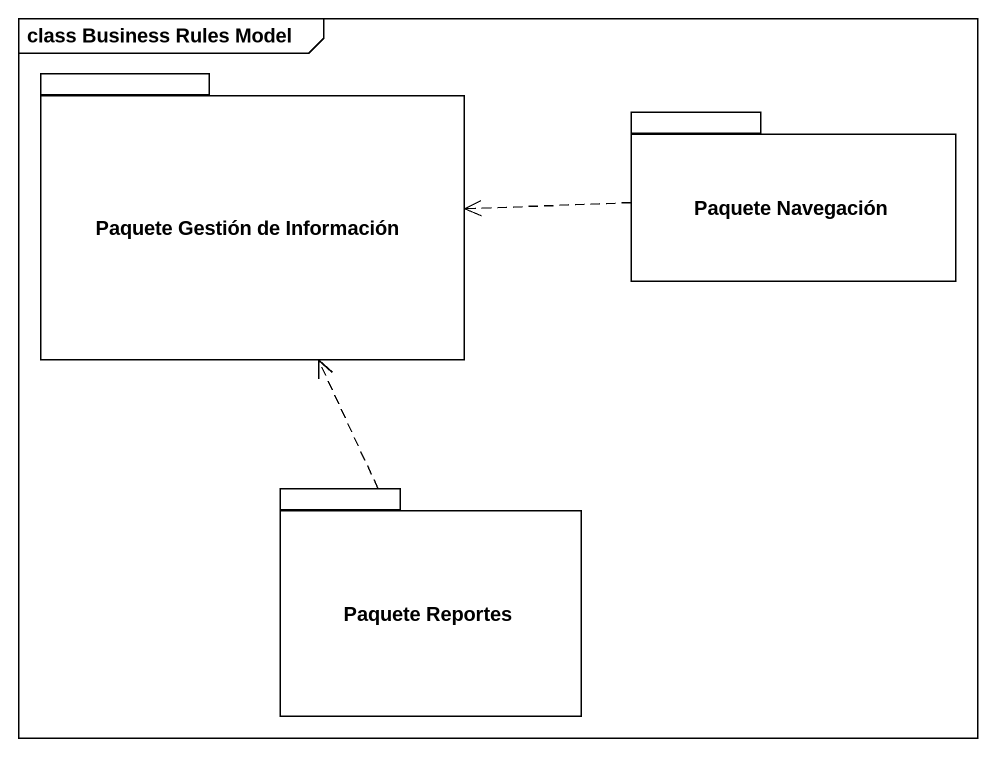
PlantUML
@startuml
mainframe class Business Rules Model
package "Paquete Gestión de Información" as Paquete_Gestión_de {
}
package "Paquete Navegación" as Paquete_Navegación {
}
package "Paquete Reportes" as Paquete_Reportes {
}
Paquete_Navegación .left.> Paquete_Gestión_de
Paquete_Reportes .up.> Paquete_Gestión_de
@enduml
